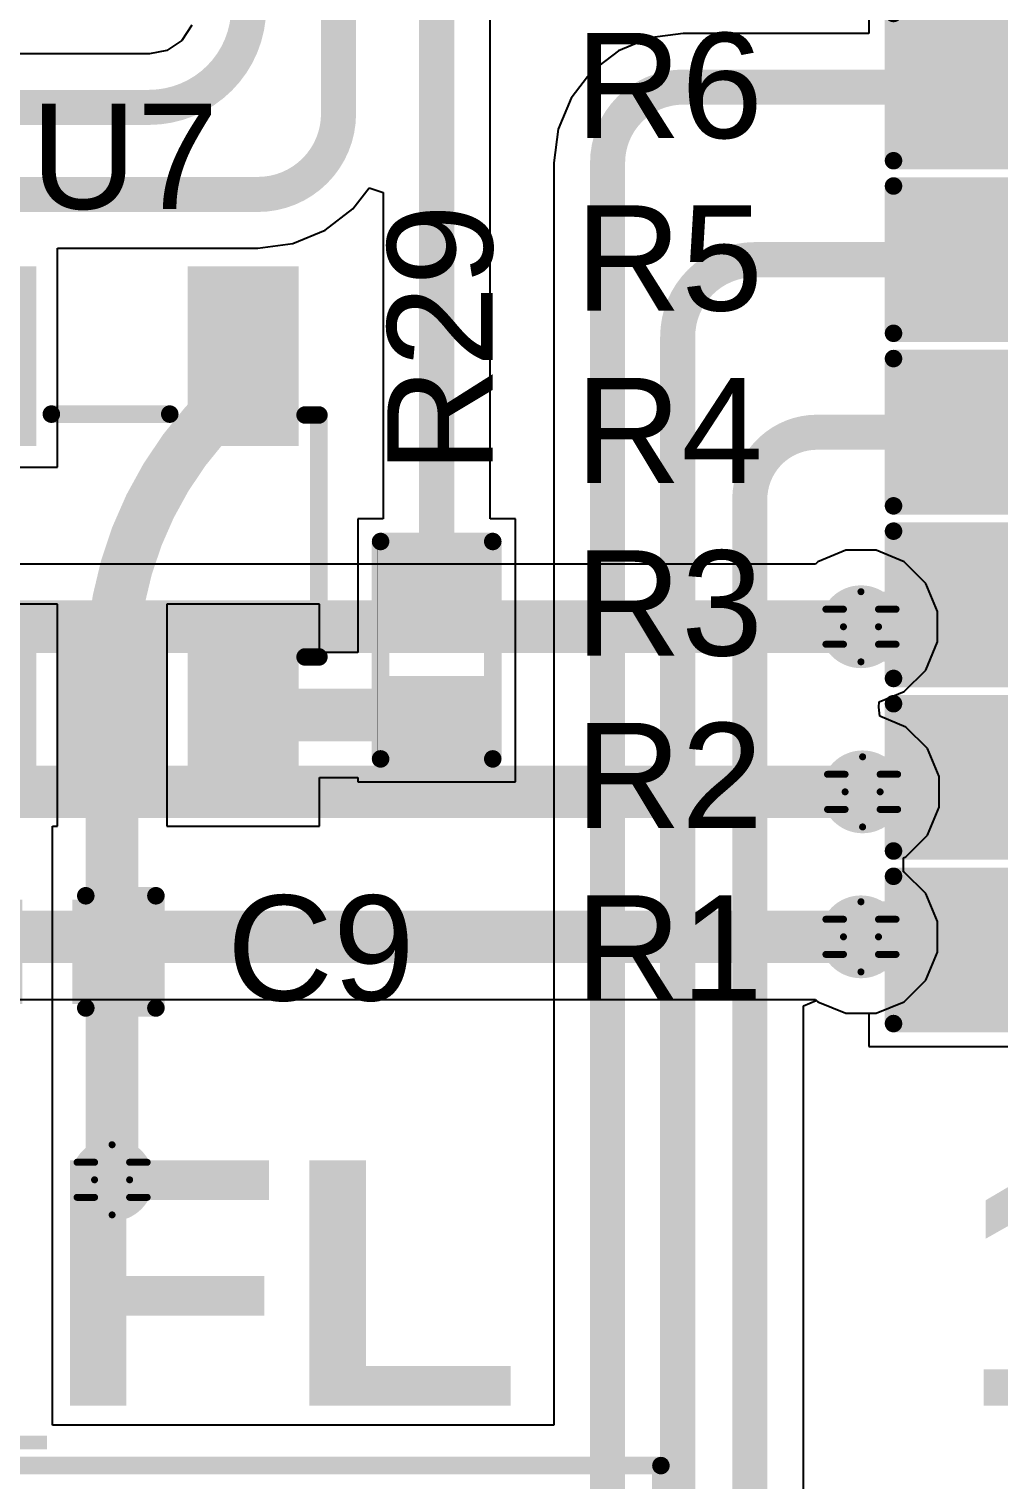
# Model space of a CAD drawing. Header units: inches. Extents: x -25 to 209, y 65 to 158.
# Drawn here: x 61.69 to 68.72, y 79.11 to 89.62 of the extents above; entities that cross this region are included whole.
import ezdxf

# ---------------------------------------------------------------- set-up
doc = ezdxf.new("R2010")
doc.units = ezdxf.units.IN
for name, color, linetype in [('Bottom Layer', 5, 'Continuous'), ('Drill Drawing', 1, 'Continuous'), ('Top Layer', 1, 'Continuous'), ('Top Overlay', 2, 'Continuous'), ('Top Paste', 8, 'Continuous'), ('Top Solder', 216, 'Continuous'), ('Via Holes', 16, 'Continuous')]:
    doc.layers.add(name, color=color, linetype=linetype)
doc.styles.add('Arial', font='', dxfattribs={"height": 0.2})
doc.styles.add('Arial Black_Bold', font='', dxfattribs={"height": 0.2})
doc.styles.get('Arial').set_extended_font_data('Arial')
doc.styles.get('Arial Black_Bold').set_extended_font_data('Arial Black', bold=True)

# ---------------------------------------------------------------- blocks, each defined once
blk = doc.blocks.new('TB008A_508_02BE_7')
at = {"layer": 'Top Overlay', "const_width": 0.127}
for points in [[(-5.08, 7.88999946), (-5.08, -6.000000699999999)], [(5.08, -6.000000699999999), (-5.08, -6.000000699999999)]]:
    blk.add_lwpolyline(points, dxfattribs=at)
at = {"layer": 'Top Overlay', "const_width": 0.0635}
blk.add_lwpolyline([(-5.11175, -6.000000699999999, 1), (-5.04825, -6.000000699999999, 1)], format="xyb", close=True, dxfattribs=at)
blk.add_lwpolyline([(-5.11175, -6.000000699999999, 1), (-5.04825, -6.000000699999999, 1)], format="xyb", close=True, dxfattribs=at)
blk = doc.blocks.new('SOT_23_5_12')
at = {"layer": 'Top Layer'}
for points in [[(-1.85000011, 1.25000004), (-0.74999977, 1.25000004), (-0.74999977, 0.65000124), (-1.85000011, 0.65000124)], [(0.74999977, 1.25000004), (1.85000011, 1.25000004), (1.85000011, 0.65000124), (0.74999977, 0.65000124)], [(-1.85000011, 0.2999994), (-0.74999977, 0.2999994), (-0.74999977, -0.2999994), (-1.85000011, -0.2999994)], [(-1.85000265, -0.65000124), (-0.75000231, -0.65000124), (-0.75000231, -1.25000004), (-1.85000265, -1.25000004)], [(0.74999977, -0.6499986999999999), (1.85000011, -0.6499986999999999), (1.85000011, -1.2499975), (0.74999977, -1.2499975)]]:
    blk.add_hatch(color=1, dxfattribs=at).paths.add_polyline_path(points)
at = {"layer": 'Top Paste'}
for points in [[(-1.85000011, 1.25000004), (-0.74999977, 1.25000004), (-0.74999977, 0.65000124), (-1.85000011, 0.65000124)], [(0.74999977, 1.25000004), (1.85000011, 1.25000004), (1.85000011, 0.65000124), (0.74999977, 0.65000124)], [(-1.85000011, 0.2999994), (-0.74999977, 0.2999994), (-0.74999977, -0.2999994), (-1.85000011, -0.2999994)], [(-1.85000265, -0.65000124), (-0.75000231, -0.65000124), (-0.75000231, -1.25000004), (-1.85000265, -1.25000004)], [(0.74999977, -0.6499986999999999), (1.85000011, -0.6499986999999999), (1.85000011, -1.2499975), (0.74999977, -1.2499975)]]:
    blk.add_hatch(color=8, dxfattribs=at).paths.add_polyline_path(points)
at = {"layer": 'Top Solder'}
for points in [[(-1.95160011, 1.35160004), (-0.6483997699999999, 1.35160004), (-0.6483997699999999, 0.54840124), (-1.95160011, 0.54840124)], [(0.6483997699999999, 1.35160004), (1.95160011, 1.35160004), (1.95160011, 0.54840124), (0.6483997699999999, 0.54840124)], [(-1.95160011, 0.4015993999999999), (-0.6483997699999999, 0.4015993999999999), (-0.6483997699999999, -0.4015993999999999), (-1.95160011, -0.4015993999999999)], [(-1.95160265, -0.54840124), (-0.6484023099999999, -0.54840124), (-0.6484023099999999, -1.35160004), (-1.95160265, -1.35160004)], [(0.6483997699999999, -0.5483986999999999), (1.95160011, -0.5483986999999999), (1.95160011, -1.3515975), (0.6483997699999999, -1.3515975)]]:
    blk.add_hatch(color=216, dxfattribs=at).paths.add_polyline_path(points)
at = {"layer": 'Top Overlay', "const_width": 0.127}
for points in [[(-0.87900256, 1.4986), (-0.87900256, 1.3986002)], [(-0.87900256, 1.4986), (0.8735949, 1.4986)], [(0.8735949, 1.4986), (0.8735949, 1.3986002)], [(-2.1336, 1.06680254), (-2.1336, 0.8128)], [(-2.1336, 1.06680254), (-2.0066, 0.9397999999999999)], [(-2.0066, 0.9397999999999999), (-2.1336, 0.8128)], [(0.8800033199999999, 0.43999912), (0.8800033199999999, -0.41800018)], [(-0.87900256, -1.39859766), (-0.87900256, -1.4986)], [(0.8735974400000001, -1.3986002), (0.8735949, -1.4986)], [(-0.87900256, -1.4986), (0.8735949, -1.4986)]]:
    blk.add_lwpolyline(points, dxfattribs=at)
at = {"layer": 'Top Overlay', "const_width": 0.0635}
for points in [[(-0.9107525599999998, 1.4986, 1), (-0.8472525599999999, 1.4986, 1)], [(-0.9107525599999998, 1.4986, 1), (-0.8472525599999999, 1.4986, 1)], [(0.8418448999999999, 1.4986, 1), (0.9053449, 1.4986, 1)], [(0.8418448999999999, 1.4986, 1), (0.9053449, 1.4986, 1)], [(-0.9107525599999998, 1.3986002, 1), (-0.8472525599999999, 1.3986002, 1)], [(0.8418448999999999, 1.3986002, 1), (0.9053449, 1.3986002, 1)], [(-2.16535, 1.06680254, 1), (-2.10185, 1.06680254, 1)], [(-2.16535, 1.06680254, 1), (-2.10185, 1.06680254, 1)], [(-2.03835, 0.9397999999999999, 1), (-1.97485, 0.9397999999999999, 1)], [(-2.03835, 0.9397999999999999, 1), (-1.97485, 0.9397999999999999, 1)], [(-2.16535, 0.8128, 1), (-2.10185, 0.8128, 1)], [(-2.16535, 0.8128, 1), (-2.10185, 0.8128, 1)], [(0.8482533200000001, 0.43999912, 1), (0.9117533199999999, 0.43999912, 1)], [(0.8482533200000001, -0.41800018, 1), (0.9117533199999999, -0.41800018, 1)], [(-0.9107525599999998, -1.39859766, 1), (-0.8472525599999999, -1.39859766, 1)], [(0.84184744, -1.3986002, 1), (0.9053474399999999, -1.3986002, 1)], [(-0.9107525599999998, -1.4986, 1), (-0.8472525599999999, -1.4986, 1)], [(-0.9107525599999998, -1.4986, 1), (-0.8472525599999999, -1.4986, 1)], [(0.8418448999999999, -1.4986, 1), (0.9053449, -1.4986, 1)], [(0.8418448999999999, -1.4986, 1), (0.9053449, -1.4986, 1)]]:
    blk.add_lwpolyline(points, format="xyb", close=True, dxfattribs=at)
blk = doc.blocks.new('R___0402_29')
at = {"layer": 'Top Layer'}
for points in [[(-0.6985025399999999, -0.3175), (-0.6985025399999999, 0.3174999999999999), (-0.2413025400000001, 0.3175), (-0.2413025399999999, -0.3174999999999999)], [(0.2413000000000001, -0.3175), (0.2412999999999999, 0.3174999999999999), (0.6985, 0.3175), (0.6985, -0.3174999999999999)]]:
    blk.add_hatch(color=1, dxfattribs=at).paths.add_polyline_path(points)
at = {"layer": 'Top Paste'}
for points in [[(-0.6985025399999999, -0.3175), (-0.6985025399999999, 0.3174999999999999), (-0.2413025400000001, 0.3175), (-0.2413025399999999, -0.3174999999999999)], [(0.2413000000000001, -0.3175), (0.2412999999999999, 0.3174999999999999), (0.6985, 0.3175), (0.6985, -0.3174999999999999)]]:
    blk.add_hatch(color=8, dxfattribs=at).paths.add_polyline_path(points)
at = {"layer": 'Top Solder'}
for points in [[(-0.7535037, -0.3725011600000001), (-0.7535037, 0.3725011599999999), (-0.1863013800000001, 0.3725011600000001), (-0.1863013799999999, -0.3725011599999999)], [(0.18629884, -0.3725011600000001), (0.1862988399999999, 0.3725011599999999), (0.75350116, 0.3725011600000001), (0.75350116, -0.3725011599999999)]]:
    blk.add_hatch(color=216, dxfattribs=at).paths.add_polyline_path(points)
at = {"layer": 'Top Overlay'}
for points, const_width in [([(-0.7874050799999999, -0.40640254), (-0.7874, 0.4064)], 0.127), ([(0.7874, 0.4064), (-0.7874, 0.4064)], 0.127), ([(0.7874, -0.4064), (0.7874, 0.4064)], 0.127), ([(-0.7874050799999999, -0.40640254), (0.7874, -0.4064)], 0.127), ([(0.8128, -0.4317974599999999), (-0.8127974599999999, -0.4317974599999999)], 0.0032258)]:
    blk.add_lwpolyline(points, dxfattribs=dict(at, const_width=const_width))
for points, const_width in [([(-0.8191499999999999, 0.4064, 1), (-0.7556499999999999, 0.4064, 1)], 0.0635), ([(-0.8191499999999999, 0.4064, 1), (-0.7556499999999999, 0.4064, 1)], 0.0635), ([(0.7556499999999999, 0.4064, 1), (0.8191499999999999, 0.4064, 1)], 0.0635), ([(0.7556499999999999, 0.4064, 1), (0.8191499999999999, 0.4064, 1)], 0.0635), ([(-0.8191550799999999, -0.40640254, 1), (-0.75565508, -0.40640254, 1)], 0.0635), ([(-0.8191550799999999, -0.40640254, 1), (-0.75565508, -0.40640254, 1)], 0.0635), ([(0.7556499999999999, -0.4064, 1), (0.8191499999999999, -0.4064, 1)], 0.0635), ([(0.7556499999999999, -0.4064, 1), (0.8191499999999999, -0.4064, 1)], 0.0635), ([(-0.8136026399999999, -0.4317974599999999, 1), (-0.81199228, -0.4317974599999999, 1)], 0.0016129), ([(0.8119948199999999, -0.4317974599999999, 1), (0.81360518, -0.4317974599999999, 1)], 0.0016129)]:
    blk.add_lwpolyline(points, format="xyb", close=True, dxfattribs=dict(at, const_width=const_width))
blk = doc.blocks.new('R___0603_52')
at = {"layer": 'Top Layer'}
for points in [[(-0.3809999999999999, 0.4445), (-0.3810000000000001, -0.4445), (-1.143, -0.4445), (-1.143, 0.4445)], [(1.143, 0.4445), (1.143, -0.4445), (0.3809999999999999, -0.4445), (0.3810000000000001, 0.4445)]]:
    blk.add_hatch(color=1, dxfattribs=at).paths.add_polyline_path(points)
at = {"layer": 'Top Paste'}
for points in [[(-0.3809999999999999, 0.4445), (-0.3810000000000001, -0.4445), (-1.143, -0.4445), (-1.143, 0.4445)], [(1.143, 0.4445), (1.143, -0.4445), (0.3809999999999999, -0.4445), (0.3810000000000001, 0.4445)]]:
    blk.add_hatch(color=8, dxfattribs=at).paths.add_polyline_path(points)
at = {"layer": 'Top Solder'}
for points in [[(-0.2793999999999999, 0.5460999999999999), (-0.2794, -0.5461), (-1.2446, -0.5460999999999999), (-1.2446, 0.5461)], [(1.2446, 0.5460999999999999), (1.2446, -0.5461), (0.2793999999999999, -0.5460999999999999), (0.2794, 0.5461)]]:
    blk.add_hatch(color=216, dxfattribs=at).paths.add_polyline_path(points)
at = {"layer": 'Top Overlay', "const_width": 0.127}
for points in [[(-1.2192, 0.5334), (1.2192, 0.5334)], [(-1.2192, -0.5334), (-1.2192, 0.5334)], [(1.2192, -0.5334), (1.2192, 0.5334)], [(-1.2192, -0.5334), (1.2192, -0.5334)]]:
    blk.add_lwpolyline(points, dxfattribs=at)
at = {"layer": 'Top Overlay', "const_width": 0.0635}
for points in [[(-1.25095, 0.5334, 1), (-1.18745, 0.5334, 1)], [(-1.25095, 0.5334, 1), (-1.18745, 0.5334, 1)], [(1.18745, 0.5334, 1), (1.25095, 0.5334, 1)], [(1.18745, 0.5334, 1), (1.25095, 0.5334, 1)], [(-1.25095, -0.5334, 1), (-1.18745, -0.5334, 1)], [(-1.25095, -0.5334, 1), (-1.18745, -0.5334, 1)], [(1.18745, -0.5334, 1), (1.25095, -0.5334, 1)], [(1.18745, -0.5334, 1), (1.25095, -0.5334, 1)]]:
    blk.add_lwpolyline(points, format="xyb", close=True, dxfattribs=at)
blk = doc.blocks.new('R___0603_53')
at = {"layer": 'Top Layer'}
for points in [[(-0.3809999999999999, 0.4445), (-0.3810000000000001, -0.4445), (-1.143, -0.4445), (-1.143, 0.4445)], [(1.143, 0.4445), (1.143, -0.4445), (0.3809999999999999, -0.4445), (0.3810000000000001, 0.4445)]]:
    blk.add_hatch(color=1, dxfattribs=at).paths.add_polyline_path(points)
at = {"layer": 'Top Paste'}
for points in [[(-0.3809999999999999, 0.4445), (-0.3810000000000001, -0.4445), (-1.143, -0.4445), (-1.143, 0.4445)], [(1.143, 0.4445), (1.143, -0.4445), (0.3809999999999999, -0.4445), (0.3810000000000001, 0.4445)]]:
    blk.add_hatch(color=8, dxfattribs=at).paths.add_polyline_path(points)
at = {"layer": 'Top Solder'}
for points in [[(-0.2793999999999999, 0.5460999999999999), (-0.2794, -0.5461), (-1.2446, -0.5460999999999999), (-1.2446, 0.5461)], [(1.2446, 0.5460999999999999), (1.2446, -0.5461), (0.2793999999999999, -0.5460999999999999), (0.2794, 0.5461)]]:
    blk.add_hatch(color=216, dxfattribs=at).paths.add_polyline_path(points)
at = {"layer": 'Top Overlay', "const_width": 0.127}
for points in [[(-1.2192, 0.5334), (1.2192, 0.5334)], [(-1.2192, -0.5334), (-1.2192, 0.5334)], [(1.2192, -0.5334), (1.2192, 0.5334)], [(-1.2192, -0.5334), (1.2192, -0.5334)]]:
    blk.add_lwpolyline(points, dxfattribs=at)
at = {"layer": 'Top Overlay', "const_width": 0.0635}
for points in [[(-1.25095, 0.5334, 1), (-1.18745, 0.5334, 1)], [(-1.25095, 0.5334, 1), (-1.18745, 0.5334, 1)], [(1.18745, 0.5334, 1), (1.25095, 0.5334, 1)], [(1.18745, 0.5334, 1), (1.25095, 0.5334, 1)], [(-1.25095, -0.5334, 1), (-1.18745, -0.5334, 1)], [(-1.25095, -0.5334, 1), (-1.18745, -0.5334, 1)], [(1.18745, -0.5334, 1), (1.25095, -0.5334, 1)], [(1.18745, -0.5334, 1), (1.25095, -0.5334, 1)]]:
    blk.add_lwpolyline(points, format="xyb", close=True, dxfattribs=at)
blk = doc.blocks.new('R___0603_54')
at = {"layer": 'Top Layer'}
for points in [[(-0.3809999999999999, 0.4445), (-0.3810000000000001, -0.4445), (-1.143, -0.4445), (-1.143, 0.4445)], [(1.143, 0.4445), (1.143, -0.4445), (0.3809999999999999, -0.4445), (0.3810000000000001, 0.4445)]]:
    blk.add_hatch(color=1, dxfattribs=at).paths.add_polyline_path(points)
at = {"layer": 'Top Paste'}
for points in [[(-0.3809999999999999, 0.4445), (-0.3810000000000001, -0.4445), (-1.143, -0.4445), (-1.143, 0.4445)], [(1.143, 0.4445), (1.143, -0.4445), (0.3809999999999999, -0.4445), (0.3810000000000001, 0.4445)]]:
    blk.add_hatch(color=8, dxfattribs=at).paths.add_polyline_path(points)
at = {"layer": 'Top Solder'}
for points in [[(-0.2793999999999999, 0.5460999999999999), (-0.2794, -0.5461), (-1.2446, -0.5460999999999999), (-1.2446, 0.5461)], [(1.2446, 0.5460999999999999), (1.2446, -0.5461), (0.2793999999999999, -0.5460999999999999), (0.2794, 0.5461)]]:
    blk.add_hatch(color=216, dxfattribs=at).paths.add_polyline_path(points)
at = {"layer": 'Top Overlay', "const_width": 0.127}
for points in [[(-1.2192, 0.5334), (1.2192, 0.5334)], [(-1.2192, -0.5334), (-1.2192, 0.5334)], [(1.2192, -0.5334), (1.2192, 0.5334)], [(-1.2192, -0.5334), (1.2192, -0.5334)]]:
    blk.add_lwpolyline(points, dxfattribs=at)
at = {"layer": 'Top Overlay', "const_width": 0.0635}
for points in [[(-1.25095, 0.5334, 1), (-1.18745, 0.5334, 1)], [(-1.25095, 0.5334, 1), (-1.18745, 0.5334, 1)], [(1.18745, 0.5334, 1), (1.25095, 0.5334, 1)], [(1.18745, 0.5334, 1), (1.25095, 0.5334, 1)], [(-1.25095, -0.5334, 1), (-1.18745, -0.5334, 1)], [(-1.25095, -0.5334, 1), (-1.18745, -0.5334, 1)], [(1.18745, -0.5334, 1), (1.25095, -0.5334, 1)], [(1.18745, -0.5334, 1), (1.25095, -0.5334, 1)]]:
    blk.add_lwpolyline(points, format="xyb", close=True, dxfattribs=at)
blk = doc.blocks.new('R___0603_55')
at = {"layer": 'Top Layer'}
for points in [[(-0.3809999999999999, 0.4445), (-0.3810000000000001, -0.4445), (-1.143, -0.4445), (-1.143, 0.4445)], [(1.143, 0.4445), (1.143, -0.4445), (0.3809999999999999, -0.4445), (0.3810000000000001, 0.4445)]]:
    blk.add_hatch(color=1, dxfattribs=at).paths.add_polyline_path(points)
at = {"layer": 'Top Paste'}
for points in [[(-0.3809999999999999, 0.4445), (-0.3810000000000001, -0.4445), (-1.143, -0.4445), (-1.143, 0.4445)], [(1.143, 0.4445), (1.143, -0.4445), (0.3809999999999999, -0.4445), (0.3810000000000001, 0.4445)]]:
    blk.add_hatch(color=8, dxfattribs=at).paths.add_polyline_path(points)
at = {"layer": 'Top Solder'}
for points in [[(-0.2793999999999999, 0.5460999999999999), (-0.2794, -0.5461), (-1.2446, -0.5460999999999999), (-1.2446, 0.5461)], [(1.2446, 0.5460999999999999), (1.2446, -0.5461), (0.2793999999999999, -0.5460999999999999), (0.2794, 0.5461)]]:
    blk.add_hatch(color=216, dxfattribs=at).paths.add_polyline_path(points)
at = {"layer": 'Top Overlay', "const_width": 0.127}
for points in [[(-1.2192, 0.5334), (1.2192, 0.5334)], [(-1.2192, -0.5334), (-1.2192, 0.5334)], [(1.2192, -0.5334), (1.2192, 0.5334)], [(-1.2192, -0.5334), (1.2192, -0.5334)]]:
    blk.add_lwpolyline(points, dxfattribs=at)
at = {"layer": 'Top Overlay', "const_width": 0.0635}
for points in [[(-1.25095, 0.5334, 1), (-1.18745, 0.5334, 1)], [(-1.25095, 0.5334, 1), (-1.18745, 0.5334, 1)], [(1.18745, 0.5334, 1), (1.25095, 0.5334, 1)], [(1.18745, 0.5334, 1), (1.25095, 0.5334, 1)], [(-1.25095, -0.5334, 1), (-1.18745, -0.5334, 1)], [(-1.25095, -0.5334, 1), (-1.18745, -0.5334, 1)], [(1.18745, -0.5334, 1), (1.25095, -0.5334, 1)], [(1.18745, -0.5334, 1), (1.25095, -0.5334, 1)]]:
    blk.add_lwpolyline(points, format="xyb", close=True, dxfattribs=at)
blk = doc.blocks.new('R___0603_56')
at = {"layer": 'Top Layer'}
for points in [[(-0.3809999999999999, 0.4445), (-0.3810000000000001, -0.4445), (-1.143, -0.4445), (-1.143, 0.4445)], [(1.143, 0.4445), (1.143, -0.4445), (0.3809999999999999, -0.4445), (0.3810000000000001, 0.4445)]]:
    blk.add_hatch(color=1, dxfattribs=at).paths.add_polyline_path(points)
at = {"layer": 'Top Paste'}
for points in [[(-0.3809999999999999, 0.4445), (-0.3810000000000001, -0.4445), (-1.143, -0.4445), (-1.143, 0.4445)], [(1.143, 0.4445), (1.143, -0.4445), (0.3809999999999999, -0.4445), (0.3810000000000001, 0.4445)]]:
    blk.add_hatch(color=8, dxfattribs=at).paths.add_polyline_path(points)
at = {"layer": 'Top Solder'}
for points in [[(-0.2793999999999999, 0.5460999999999999), (-0.2794, -0.5461), (-1.2446, -0.5460999999999999), (-1.2446, 0.5461)], [(1.2446, 0.5460999999999999), (1.2446, -0.5461), (0.2793999999999999, -0.5460999999999999), (0.2794, 0.5461)]]:
    blk.add_hatch(color=216, dxfattribs=at).paths.add_polyline_path(points)
at = {"layer": 'Top Overlay', "const_width": 0.127}
for points in [[(-1.2192, 0.5334), (1.2192, 0.5334)], [(-1.2192, -0.5334), (-1.2192, 0.5334)], [(1.2192, -0.5334), (1.2192, 0.5334)], [(-1.2192, -0.5334), (1.2192, -0.5334)]]:
    blk.add_lwpolyline(points, dxfattribs=at)
at = {"layer": 'Top Overlay', "const_width": 0.0635}
for points in [[(-1.25095, 0.5334, 1), (-1.18745, 0.5334, 1)], [(-1.25095, 0.5334, 1), (-1.18745, 0.5334, 1)], [(1.18745, 0.5334, 1), (1.25095, 0.5334, 1)], [(1.18745, 0.5334, 1), (1.25095, 0.5334, 1)], [(-1.25095, -0.5334, 1), (-1.18745, -0.5334, 1)], [(-1.25095, -0.5334, 1), (-1.18745, -0.5334, 1)], [(1.18745, -0.5334, 1), (1.25095, -0.5334, 1)], [(1.18745, -0.5334, 1), (1.25095, -0.5334, 1)]]:
    blk.add_lwpolyline(points, format="xyb", close=True, dxfattribs=at)
blk = doc.blocks.new('R___0603_57')
at = {"layer": 'Top Layer'}
for points in [[(-0.3809999999999999, 0.4445), (-0.3810000000000001, -0.4445), (-1.143, -0.4445), (-1.143, 0.4445)], [(1.143, 0.4445), (1.143, -0.4445), (0.3809999999999999, -0.4445), (0.3810000000000001, 0.4445)]]:
    blk.add_hatch(color=1, dxfattribs=at).paths.add_polyline_path(points)
at = {"layer": 'Top Paste'}
for points in [[(-0.3809999999999999, 0.4445), (-0.3810000000000001, -0.4445), (-1.143, -0.4445), (-1.143, 0.4445)], [(1.143, 0.4445), (1.143, -0.4445), (0.3809999999999999, -0.4445), (0.3810000000000001, 0.4445)]]:
    blk.add_hatch(color=8, dxfattribs=at).paths.add_polyline_path(points)
at = {"layer": 'Top Solder'}
for points in [[(-0.2793999999999999, 0.5460999999999999), (-0.2794, -0.5461), (-1.2446, -0.5460999999999999), (-1.2446, 0.5461)], [(1.2446, 0.5460999999999999), (1.2446, -0.5461), (0.2793999999999999, -0.5460999999999999), (0.2794, 0.5461)]]:
    blk.add_hatch(color=216, dxfattribs=at).paths.add_polyline_path(points)
at = {"layer": 'Top Overlay', "const_width": 0.127}
for points in [[(-1.2192, 0.5334), (1.2192, 0.5334)], [(-1.2192, -0.5334), (-1.2192, 0.5334)], [(1.2192, -0.5334), (1.2192, 0.5334)], [(-1.2192, -0.5334), (1.2192, -0.5334)]]:
    blk.add_lwpolyline(points, dxfattribs=at)
at = {"layer": 'Top Overlay', "const_width": 0.0635}
for points in [[(-1.25095, 0.5334, 1), (-1.18745, 0.5334, 1)], [(-1.25095, 0.5334, 1), (-1.18745, 0.5334, 1)], [(1.18745, 0.5334, 1), (1.25095, 0.5334, 1)], [(1.18745, 0.5334, 1), (1.25095, 0.5334, 1)], [(-1.25095, -0.5334, 1), (-1.18745, -0.5334, 1)], [(-1.25095, -0.5334, 1), (-1.18745, -0.5334, 1)], [(1.18745, -0.5334, 1), (1.25095, -0.5334, 1)], [(1.18745, -0.5334, 1), (1.25095, -0.5334, 1)]]:
    blk.add_lwpolyline(points, format="xyb", close=True, dxfattribs=at)
blk = doc.blocks.new('C___0402_70')
at = {"layer": 'Top Layer'}
for points in [[(-0.6985025399999999, -0.3175), (-0.6985025399999999, 0.3175), (-0.24130254, 0.3175), (-0.24130254, -0.3175)], [(0.2412999999999999, -0.3175), (0.2413, 0.3175), (0.6985, 0.3175), (0.6985, -0.3175)]]:
    blk.add_hatch(color=1, dxfattribs=at).paths.add_polyline_path(points)
at = {"layer": 'Top Paste'}
for points in [[(-0.6985025399999999, -0.3175), (-0.6985025399999999, 0.3175), (-0.24130254, 0.3175), (-0.24130254, -0.3175)], [(0.2412999999999999, -0.3175), (0.2413, 0.3175), (0.6985, 0.3175), (0.6985, -0.3175)]]:
    blk.add_hatch(color=8, dxfattribs=at).paths.add_polyline_path(points)
at = {"layer": 'Top Solder'}
for points in [[(-0.75850242, -0.37749988), (-0.75850242, 0.37749988), (-0.1813026599999999, 0.37749988), (-0.18130266, -0.37749988)], [(0.18130012, -0.37749988), (0.18130012, 0.37749988), (0.7584998799999999, 0.37749988), (0.7584998799999999, -0.37749988)]]:
    blk.add_hatch(color=216, dxfattribs=at).paths.add_polyline_path(points)
at = {"layer": 'Top Overlay', "const_width": 0.127}
for points in [[(-0.27940254, 0.40640254), (-0.7874, 0.4064)], [(-0.78739746, -0.40639746), (-0.7874, 0.4064)], [(0.7874, 0.4064), (0.2794, 0.4064)], [(0.7874, 0.4064), (0.7874, -0.40639746)], [(-0.27940254, -0.40640254), (-0.78739746, -0.40639746)], [(0.7874, -0.40639746), (0.2794, -0.40640254)]]:
    blk.add_lwpolyline(points, dxfattribs=at)
at = {"layer": 'Top Overlay', "const_width": 0.0635}
for points in [[(-0.8191499999999999, 0.4064, 1), (-0.7556499999999999, 0.4064, 1)], [(-0.8191499999999999, 0.4064, 1), (-0.7556499999999999, 0.4064, 1)], [(-0.31115254, 0.40640254, 1), (-0.24765254, 0.40640254, 1)], [(0.24765, 0.4064, 1), (0.31115, 0.4064, 1)], [(0.7556499999999999, 0.4064, 1), (0.8191499999999999, 0.4064, 1)], [(0.7556499999999999, 0.4064, 1), (0.8191499999999999, 0.4064, 1)], [(-0.8191474599999999, -0.40639746, 1), (-0.7556474599999999, -0.40639746, 1)], [(-0.8191474599999999, -0.40639746, 1), (-0.7556474599999999, -0.40639746, 1)], [(-0.31115254, -0.40640254, 1), (-0.24765254, -0.40640254, 1)], [(0.24765, -0.40640254, 1), (0.31115, -0.40640254, 1)], [(0.7556499999999999, -0.40639746, 1), (0.8191499999999999, -0.40639746, 1)], [(0.7556499999999999, -0.40639746, 1), (0.8191499999999999, -0.40639746, 1)]]:
    blk.add_lwpolyline(points, format="xyb", close=True, dxfattribs=at)

msp = doc.modelspace()

# ---------------------------------------------------------------- hatches: boundary and pattern name
at = {"layer": 'Bottom Layer'}
h = msp.add_hatch(color=5, dxfattribs=at)
edge = h.paths.add_edge_path()
edge.add_arc((67.71747188, 85.28591019999999), 0.2999994, 0, 360)
h = msp.add_hatch(color=5, dxfattribs=at)
edge = h.paths.add_edge_path()
edge.add_arc((67.72930065999999, 84.09008073999999), 0.2999994, 0, 360)
h = msp.add_hatch(color=5, dxfattribs=at)
edge = h.paths.add_edge_path()
edge.add_arc((67.71747188, 83.0399152), 0.2999994, 0, 360)
h = msp.add_hatch(color=5, dxfattribs=at)
edge = h.paths.add_edge_path()
edge.add_arc((62.29104889999999, 81.28), 0.2999994, 0, 360)
at = {"layer": 'Top Layer'}
h = msp.add_hatch(color=1, dxfattribs=at)
edge = h.paths.add_edge_path()
edge.add_arc((67.71747188, 85.28591019999999), 0.2999994, 0, 360)
h = msp.add_hatch(color=1, dxfattribs=at)
edge = h.paths.add_edge_path()
edge.add_arc((67.72930065999999, 84.09008073999999), 0.2999994, 0, 360)
h = msp.add_hatch(color=1, dxfattribs=at)
edge = h.paths.add_edge_path()
edge.add_arc((67.71747188, 83.0399152), 0.2999994, 0, 360)
h = msp.add_hatch(color=1, dxfattribs=at)
edge = h.paths.add_edge_path()
edge.add_arc((62.29104889999999, 81.28), 0.2999994, 0, 360)
at = {"layer": 'Via Holes'}
h = msp.add_hatch(color=7, dxfattribs=at)
edge = h.paths.add_edge_path()
edge.add_arc((67.71747188, 85.28591019999999), 0.1499997, 0, 360)
h = msp.add_hatch(color=7, dxfattribs=at)
edge = h.paths.add_edge_path()
edge.add_arc((67.72930065999999, 84.09008073999999), 0.1499997, 0, 360)
h = msp.add_hatch(color=7, dxfattribs=at)
edge = h.paths.add_edge_path()
edge.add_arc((67.71747188, 83.0399152), 0.1499997, 0, 360)
h = msp.add_hatch(color=7, dxfattribs=at)
edge = h.paths.add_edge_path()
edge.add_arc((62.29104889999999, 81.28), 0.1499997, 0, 360)

# ---------------------------------------------------------------- linework, layer by layer
at = {"layer": 'Bottom Layer'}
for p, q in [((67.60727397999999, 85.8399096), (67.40365742, 85.75556889999999)), ((67.82766978, 85.8399096), (67.60727397999999, 85.8399096)), ((68.03128634000001, 85.75556889999999), (67.82766978, 85.8399096)), ((67.3872033, 85.73911478), (14.66467984, 85.73911478)), ((67.40365742, 85.75556889999999), (67.3872033, 85.73911478)), ((68.18713058, 85.59972465999999), (68.03128634000001, 85.75556889999999)), ((68.27147128, 85.3961081), (68.18713058, 85.59972465999999)), ((68.27147128, 85.1757123), (68.27147128, 85.3961081)), ((68.18713058, 84.97209573999999), (68.27147128, 85.1757123)), ((68.03128634000001, 84.81625149999999), (68.18713058, 84.97209573999999)), ((67.8502072, 84.7412453), (68.03128634000001, 84.81625149999999)), ((67.84617876, 84.70469469999999), (67.8502072, 84.7412453)), ((67.85407054, 84.63804509999999), (67.84617876, 84.70469469999999)), ((68.04311512, 84.55973944), (67.85407054, 84.63804509999999)), ((68.19895936, 84.4038952), (68.04311512, 84.55973944)), ((68.28330006, 84.20027864), (68.19895936, 84.4038952)), ((68.28330006, 83.97988284), (68.28330006, 84.20027864)), ((68.19895936, 83.77626627999999), (68.28330006, 83.97988284)), ((68.04311512, 83.62042204), (68.19895936, 83.77626627999999)), ((68.0260387, 83.61334814), (68.04311512, 83.62042204)), ((68.0260387, 83.51174814), (68.0260387, 83.61334814)), ((68.03128634000001, 83.50957389999999), (68.0260387, 83.51174814)), ((68.18713058, 83.35372966), (68.03128634000001, 83.50957389999999)), ((68.27147128, 83.1501131), (68.18713058, 83.35372966)), ((68.27147128, 82.9297173), (68.27147128, 83.1501131)), ((68.18713058, 82.72610073999999), (68.27147128, 82.9297173)), ((68.03128634000001, 82.5702565), (68.18713058, 82.72610073999999)), ((27.0612362, 82.58670554), (67.38720837999999, 82.58670554)), ((67.38720837999999, 82.58670554), (67.40365742, 82.5702565)), ((67.40365742, 82.5702565), (67.60727397999999, 82.4859158)), ((67.82766978, 82.4859158), (68.03128634000001, 82.5702565)), ((67.60727397999999, 82.4859158), (67.82766978, 82.4859158))]:
    msp.add_line(p, q, dxfattribs=at)
at = {"layer": 'Bottom Layer', "const_width": 0.3809999999999999}
for points in [[(14.66467984, 85.28590765999999), (67.7174668, 85.28590765999999)], [(67.7174668, 85.28590765999999), (67.71746934, 85.28591019999999)], [(26.6678918, 84.09008073999999), (67.72930065999999, 84.09008073999999)], [(27.0612362, 83.03991266), (67.71747188, 83.03991266)]]:
    msp.add_lwpolyline(points, dxfattribs=at)
at = {"layer": 'Bottom Layer', "const_width": 0.1905}
for points in [[(67.62221679999999, 85.28590765999999, 1), (67.8127168, 85.28590765999999, 1)], [(67.62221679999999, 85.28590765999999, 1), (67.8127168, 85.28590765999999, 1)], [(67.62221934, 85.28591019999999, 1), (67.81271934, 85.28591019999999, 1)], [(67.63405066, 84.09008073999999, 1), (67.82455066, 84.09008073999999, 1)], [(67.62222188, 83.03991266, 1), (67.81272188, 83.03991266, 1)]]:
    msp.add_lwpolyline(points, format="xyb", close=True, dxfattribs=at)
at = {"layer": 'Drill Drawing', "const_width": 0.0508}
for points in [[(67.59047188, 85.41291019999998), (67.71747188, 85.5399102)], [(67.71747188, 85.5399102), (67.84447188, 85.41291019999998)], [(67.46347188, 85.41291019999998), (67.59047188, 85.28591019999999)], [(67.46347188, 85.41291019999998), (67.59047188, 85.41291019999998)], [(67.84447188, 85.41291019999998), (67.97147188, 85.41291019999998)], [(67.84447188, 85.28591019999999), (67.97147188, 85.41291019999998)], [(67.46347188, 85.1589102), (67.59047188, 85.28591019999999)], [(67.84447188, 85.28591019999999), (67.97147188, 85.1589102)], [(67.46347188, 85.1589102), (67.59047188, 85.1589102)], [(67.59047188, 85.1589102), (67.71747188, 85.0319102)], [(67.71747188, 85.0319102), (67.84447188, 85.1589102)], [(67.84447188, 85.1589102), (67.97147188, 85.1589102)], [(67.60230066, 84.21708073999999), (67.72930065999999, 84.34408074)], [(67.72930065999999, 84.34408074), (67.85630065999999, 84.21708073999999)], [(67.47530065999999, 84.21708073999999), (67.60230066, 84.09008073999999)], [(67.47530065999999, 84.21708073999999), (67.60230066, 84.21708073999999)], [(67.85630065999999, 84.21708073999999), (67.98330066, 84.21708073999999)], [(67.85630065999999, 84.09008073999999), (67.98330066, 84.21708073999999)], [(67.47530065999999, 83.96308074), (67.60230066, 84.09008073999999)], [(67.85630065999999, 84.09008073999999), (67.98330066, 83.96308074)], [(67.47530065999999, 83.96308074), (67.60230066, 83.96308074)], [(67.60230066, 83.96308074), (67.72930065999999, 83.83608074)], [(67.72930065999999, 83.83608074), (67.85630065999999, 83.96308074)], [(67.85630065999999, 83.96308074), (67.98330066, 83.96308074)], [(67.59047188, 83.16691519999999), (67.71747188, 83.2939152)], [(67.71747188, 83.2939152), (67.84447188, 83.16691519999999)], [(67.46347188, 83.16691519999999), (67.59047188, 83.0399152)], [(67.46347188, 83.16691519999999), (67.59047188, 83.16691519999999)], [(67.84447188, 83.16691519999999), (67.97147188, 83.16691519999999)], [(67.84447188, 83.0399152), (67.97147188, 83.16691519999999)], [(67.46347188, 82.9129152), (67.59047188, 83.0399152)], [(67.84447188, 83.0399152), (67.97147188, 82.9129152)], [(67.46347188, 82.9129152), (67.59047188, 82.9129152)], [(67.59047188, 82.9129152), (67.71747188, 82.7859152)], [(67.71747188, 82.7859152), (67.84447188, 82.9129152)], [(67.84447188, 82.9129152), (67.97147188, 82.9129152)], [(62.1640489, 81.407), (62.29104889999999, 81.53399999999999)], [(62.29104889999999, 81.53399999999999), (62.4180489, 81.407)], [(62.0370489, 81.407), (62.1640489, 81.28)], [(62.0370489, 81.407), (62.1640489, 81.407)], [(62.4180489, 81.407), (62.5450489, 81.407)], [(62.4180489, 81.28), (62.5450489, 81.407)], [(62.0370489, 81.15299999999999), (62.1640489, 81.28)], [(62.4180489, 81.28), (62.5450489, 81.15299999999999)], [(62.0370489, 81.15299999999999), (62.1640489, 81.15299999999999)], [(62.1640489, 81.15299999999999), (62.29104889999999, 81.026)], [(62.29104889999999, 81.026), (62.4180489, 81.15299999999999)], [(62.4180489, 81.15299999999999), (62.5450489, 81.15299999999999)]]:
    msp.add_lwpolyline(points, dxfattribs=at)
at = {"layer": 'Drill Drawing', "const_width": 0.0254}
for points in [[(67.70477188, 85.5399102, 1), (67.73017187999999, 85.5399102, 1)], [(67.70477188, 85.5399102, 1), (67.73017187999999, 85.5399102, 1)], [(67.45077188, 85.41291019999998, 1), (67.47617188, 85.41291019999998, 1)], [(67.45077188, 85.41291019999998, 1), (67.47617188, 85.41291019999998, 1)], [(67.57777188, 85.41291019999998, 1), (67.60317187999999, 85.41291019999998, 1)], [(67.57777188, 85.41291019999998, 1), (67.60317187999999, 85.41291019999998, 1)], [(67.83177187999999, 85.41291019999998, 1), (67.85717188, 85.41291019999998, 1)], [(67.83177187999999, 85.41291019999998, 1), (67.85717188, 85.41291019999998, 1)], [(67.95877188, 85.41291019999998, 1), (67.98417188, 85.41291019999998, 1)], [(67.95877188, 85.41291019999998, 1), (67.98417188, 85.41291019999998, 1)], [(67.57777188, 85.28591019999999, 1), (67.60317187999999, 85.28591019999999, 1)], [(67.57777188, 85.28591019999999, 1), (67.60317187999999, 85.28591019999999, 1)], [(67.83177187999999, 85.28591019999999, 1), (67.85717188, 85.28591019999999, 1)], [(67.83177187999999, 85.28591019999999, 1), (67.85717188, 85.28591019999999, 1)], [(67.45077188, 85.1589102, 1), (67.47617188, 85.1589102, 1)], [(67.45077188, 85.1589102, 1), (67.47617188, 85.1589102, 1)], [(67.57777188, 85.1589102, 1), (67.60317187999999, 85.1589102, 1)], [(67.57777188, 85.1589102, 1), (67.60317187999999, 85.1589102, 1)], [(67.83177187999999, 85.1589102, 1), (67.85717188, 85.1589102, 1)], [(67.83177187999999, 85.1589102, 1), (67.85717188, 85.1589102, 1)], [(67.95877188, 85.1589102, 1), (67.98417188, 85.1589102, 1)], [(67.95877188, 85.1589102, 1), (67.98417188, 85.1589102, 1)], [(67.70477188, 85.0319102, 1), (67.73017187999999, 85.0319102, 1)], [(67.70477188, 85.0319102, 1), (67.73017187999999, 85.0319102, 1)], [(67.71660066, 84.34408074, 1), (67.74200066, 84.34408074, 1)], [(67.71660066, 84.34408074, 1), (67.74200066, 84.34408074, 1)], [(67.46260065999999, 84.21708073999999, 1), (67.48800066, 84.21708073999999, 1)], [(67.46260065999999, 84.21708073999999, 1), (67.48800066, 84.21708073999999, 1)], [(67.58960066, 84.21708073999999, 1), (67.61500065999999, 84.21708073999999, 1)], [(67.58960066, 84.21708073999999, 1), (67.61500065999999, 84.21708073999999, 1)], [(67.84360066, 84.21708073999999, 1), (67.86900066, 84.21708073999999, 1)], [(67.84360066, 84.21708073999999, 1), (67.86900066, 84.21708073999999, 1)], [(67.97060066, 84.21708073999999, 1), (67.99600065999999, 84.21708073999999, 1)], [(67.97060066, 84.21708073999999, 1), (67.99600065999999, 84.21708073999999, 1)], [(67.58960066, 84.09008073999999, 1), (67.61500065999999, 84.09008073999999, 1)], [(67.58960066, 84.09008073999999, 1), (67.61500065999999, 84.09008073999999, 1)], [(67.84360066, 84.09008073999999, 1), (67.86900066, 84.09008073999999, 1)], [(67.84360066, 84.09008073999999, 1), (67.86900066, 84.09008073999999, 1)], [(67.46260065999999, 83.96308074, 1), (67.48800066, 83.96308074, 1)], [(67.46260065999999, 83.96308074, 1), (67.48800066, 83.96308074, 1)], [(67.58960066, 83.96308074, 1), (67.61500065999999, 83.96308074, 1)], [(67.58960066, 83.96308074, 1), (67.61500065999999, 83.96308074, 1)], [(67.84360066, 83.96308074, 1), (67.86900066, 83.96308074, 1)], [(67.84360066, 83.96308074, 1), (67.86900066, 83.96308074, 1)], [(67.97060066, 83.96308074, 1), (67.99600065999999, 83.96308074, 1)], [(67.97060066, 83.96308074, 1), (67.99600065999999, 83.96308074, 1)], [(67.71660066, 83.83608074, 1), (67.74200066, 83.83608074, 1)], [(67.71660066, 83.83608074, 1), (67.74200066, 83.83608074, 1)], [(67.70477188, 83.2939152, 1), (67.73017187999999, 83.2939152, 1)], [(67.70477188, 83.2939152, 1), (67.73017187999999, 83.2939152, 1)], [(67.45077188, 83.16691519999999, 1), (67.47617188, 83.16691519999999, 1)], [(67.45077188, 83.16691519999999, 1), (67.47617188, 83.16691519999999, 1)], [(67.57777188, 83.16691519999999, 1), (67.60317187999999, 83.16691519999999, 1)], [(67.57777188, 83.16691519999999, 1), (67.60317187999999, 83.16691519999999, 1)], [(67.83177187999999, 83.16691519999999, 1), (67.85717188, 83.16691519999999, 1)], [(67.83177187999999, 83.16691519999999, 1), (67.85717188, 83.16691519999999, 1)], [(67.95877188, 83.16691519999999, 1), (67.98417188, 83.16691519999999, 1)], [(67.95877188, 83.16691519999999, 1), (67.98417188, 83.16691519999999, 1)], [(67.57777188, 83.0399152, 1), (67.60317187999999, 83.0399152, 1)], [(67.57777188, 83.0399152, 1), (67.60317187999999, 83.0399152, 1)], [(67.83177187999999, 83.0399152, 1), (67.85717188, 83.0399152, 1)], [(67.83177187999999, 83.0399152, 1), (67.85717188, 83.0399152, 1)], [(67.45077188, 82.9129152, 1), (67.47617188, 82.9129152, 1)], [(67.45077188, 82.9129152, 1), (67.47617188, 82.9129152, 1)], [(67.57777188, 82.9129152, 1), (67.60317187999999, 82.9129152, 1)], [(67.57777188, 82.9129152, 1), (67.60317187999999, 82.9129152, 1)], [(67.83177187999999, 82.9129152, 1), (67.85717188, 82.9129152, 1)], [(67.83177187999999, 82.9129152, 1), (67.85717188, 82.9129152, 1)], [(67.95877188, 82.9129152, 1), (67.98417188, 82.9129152, 1)], [(67.95877188, 82.9129152, 1), (67.98417188, 82.9129152, 1)], [(67.70477188, 82.7859152, 1), (67.73017187999999, 82.7859152, 1)], [(67.70477188, 82.7859152, 1), (67.73017187999999, 82.7859152, 1)], [(62.27834889999999, 81.53399999999999, 1), (62.3037489, 81.53399999999999, 1)], [(62.27834889999999, 81.53399999999999, 1), (62.3037489, 81.53399999999999, 1)], [(62.0243489, 81.407, 1), (62.0497489, 81.407, 1)], [(62.0243489, 81.407, 1), (62.0497489, 81.407, 1)], [(62.1513489, 81.407, 1), (62.17674889999999, 81.407, 1)], [(62.1513489, 81.407, 1), (62.17674889999999, 81.407, 1)], [(62.4053489, 81.407, 1), (62.4307489, 81.407, 1)], [(62.4053489, 81.407, 1), (62.4307489, 81.407, 1)], [(62.5323489, 81.407, 1), (62.55774889999999, 81.407, 1)], [(62.5323489, 81.407, 1), (62.55774889999999, 81.407, 1)], [(62.1513489, 81.28, 1), (62.17674889999999, 81.28, 1)], [(62.1513489, 81.28, 1), (62.17674889999999, 81.28, 1)], [(62.4053489, 81.28, 1), (62.4307489, 81.28, 1)], [(62.4053489, 81.28, 1), (62.4307489, 81.28, 1)], [(62.0243489, 81.15299999999999, 1), (62.0497489, 81.15299999999999, 1)], [(62.0243489, 81.15299999999999, 1), (62.0497489, 81.15299999999999, 1)], [(62.1513489, 81.15299999999999, 1), (62.17674889999999, 81.15299999999999, 1)], [(62.1513489, 81.15299999999999, 1), (62.17674889999999, 81.15299999999999, 1)], [(62.4053489, 81.15299999999999, 1), (62.4307489, 81.15299999999999, 1)], [(62.4053489, 81.15299999999999, 1), (62.4307489, 81.15299999999999, 1)], [(62.5323489, 81.15299999999999, 1), (62.55774889999999, 81.15299999999999, 1)], [(62.5323489, 81.15299999999999, 1), (62.55774889999999, 81.15299999999999, 1)], [(62.27834889999999, 81.026, 1), (62.3037489, 81.026, 1)], [(62.27834889999999, 81.026, 1), (62.3037489, 81.026, 1)]]:
    msp.add_lwpolyline(points, format="xyb", close=True, dxfattribs=at)
at = {"layer": 'Top Layer'}
for p, q in [((67.77546516, 90.04592862), (67.77546516, 89.58349113999999)), ((65.03136092, 86.06861628), (65.03136092, 89.82631514)), ((62.86817499999999, 89.6423404), (62.79543193999999, 89.53347346)), ((66.18722602, 89.55209928), (65.9610949, 89.45843169999999)), ((66.42989508, 89.58404739999999), (66.18722602, 89.55209928)), ((66.42989508, 89.58349113999999), (66.42989508, 89.58404739999999)), ((67.77546516, 89.58349113999999), (66.42989508, 89.58349113999999)), ((62.68656499999999, 89.4607304), (62.56119822, 89.43579267999999)), ((62.79543193999999, 89.53347346), (62.68656499999999, 89.4607304)), ((65.9610949, 89.45843169999999), (65.7669119, 89.30943022)), ((62.55814768, 89.43639973999998), (39.86912015999999, 89.43639973999998)), ((62.56119822, 89.43579267999999), (62.55814768, 89.43639973999998)), ((65.7669119, 89.30943022), (65.61791041999999, 89.11524722)), ((65.61791041999999, 89.11524722), (65.52424283999999, 88.8891161)), ((65.52424283999999, 88.8891161), (65.49229471999999, 88.64644703999998)), ((65.49229471999999, 88.64644703999998), (65.49285098, 88.64644703999998)), ((65.49285098, 88.64644703999998), (65.49285098, 79.50290678)), ((64.03598826, 88.31321174), (64.15283079999999, 88.4654822)), ((64.15283079999999, 88.4654822), (64.2544308, 88.43099154)), ((64.2544308, 88.43099154), (64.2544308, 86.06861628)), ((63.8343656, 88.15850033999999), (64.03598826, 88.31321174)), ((63.599568, 88.06124374), (63.8343656, 88.15850033999999)), ((61.89489526, 86.44221725999999), (61.89489526, 88.02893493999998)), ((61.89489526, 88.02893493999998), (63.3476, 88.02893493999998)), ((63.3476, 88.02807134), (63.599568, 88.06124374)), ((63.3476, 88.02893493999998), (63.3476, 88.02807134)), ((60.78689646, 86.44221725999999), (61.89489526, 86.44221725999999)), ((64.2544308, 86.06861628), (64.07139586, 86.06861628)), ((64.07139586, 86.06861628), (64.07139586, 85.09942086)), ((65.21439586, 86.06861628), (65.03136092, 86.06861628)), ((65.21439586, 85.10341627999999), (65.21439586, 86.06861628)), ((61.89489526, 85.45021518), (60.78689646, 85.45021518)), ((61.89489526, 83.84221738), (61.89489526, 85.45021518)), ((63.79489654, 85.45021264), (62.68689773999999, 85.45021264)), ((62.68689773999999, 85.45021264), (62.68689773999999, 83.84221484)), ((63.79489654, 85.09942086), (63.79489654, 85.45021264)), ((64.07139586, 85.09942086), (63.79489654, 85.09942086)), ((65.21439586, 84.16361374), (65.21439586, 85.10341627999999)), ((63.79489654, 83.84221484), (63.79489654, 84.19300661999999)), ((63.79489654, 84.19300661999999), (64.07139586, 84.19300661999999)), ((64.07139586, 84.19300661999999), (64.07139586, 84.16361374)), ((64.07139586, 84.16361374), (65.21439586, 84.16361374)), ((61.85884503999999, 79.50290678), (61.85884503999999, 83.84221738)), ((61.85884503999999, 83.84221738), (61.89489526, 83.84221738)), ((62.68689773999999, 83.84221484), (63.79489654, 83.84221484)), ((67.30006605999999, 82.54109984), (67.3939343, 82.57997962)), ((67.30006605999999, 68.78409916), (67.30006605999999, 82.54109984)), ((67.3939343, 82.57997962), (67.40365742, 82.5702565)), ((67.40365742, 82.5702565), (67.60727397999999, 82.4859158)), ((67.60727397999999, 82.4859158), (67.77546516, 82.4859158)), ((67.77546516, 82.4859158), (67.77546516, 82.24652588)), ((67.77546516, 82.24652588), (69.04546515999999, 82.24652588)), ((65.49285098, 79.50290678), (61.85884503999999, 79.50290678))]:
    msp.add_line(p, q, dxfattribs=at)
for points, const_width in [([(63.9318, 89.0016), (63.9318, 90.98392522)], 0.254), ([(64.64289586, 85.58601628), (64.64289586, 89.82631514)], 0.254), ([(66.42989508, 89.19502607999999), (68.41046516, 89.19502607999999)], 0.254), ([(39.86912015999999, 89.04793468), (62.55814768, 89.04793468)], 0.254), ([(65.88131604, 69.01239436), (65.88131604, 88.64644703999998)], 0.254), ([(52.45099999999999, 88.41739999999999), (63.3476, 88.41739999999999)], 0.254), ([(66.94721688, 87.94501588), (68.41046516, 87.94501588)], 0.254), ([(66.38931604, 68.88531307999999), (66.38931604, 87.38711504)], 0.254), ([(63.1313952, 86.92316118), (63.2408946, 87.24621615999999)], 0.3809999999999999), ([(67.39909304, 86.69503107999999), (68.41046516, 86.69503107999999)], 0.254), ([(66.91160099999999, 68.78409916), (66.91160099999999, 86.20753904)], 0.254), ([(68.39863638, 85.44166553999999), (68.40622843999999, 85.4492576)], 0.508), ([(67.71746934, 85.28591019999999), (68.39863383999999, 85.28591019999999)], 0.508), ([(62.29089396, 84.64621627999999), (62.29104889999999, 85.00571771999999)], 0.3809999999999999), ([(62.29075172, 82.93090348), (62.29075172, 84.64621627999999)], 0.3809999999999999), ([(63.2408946, 84.64621374000001), (63.2408946, 84.64621627999999)], 0.3809999999999999), ([(63.2408946, 84.64621374000001), (64.64289332, 84.64621374000001)], 0.3809999999999999), ([(67.72930065999999, 84.09343608), (68.40199172, 84.09343608)], 0.508), ([(68.39863638, 84.09008073999999), (68.40199172, 84.09343608)], 0.508), ([(68.40199172, 84.09343608), (68.40622843999999, 84.0976728)], 0.508), ([(68.40199172, 84.09343608), (68.41046516, 84.09343608)], 0.508), ([(67.71747188, 83.04327054), (68.39863638, 83.04327054)], 0.508), ([(68.39863638, 83.04327054), (68.40622843999999, 83.05086259999999)], 0.508), ([(62.29075172, 82.93090348), (62.2909727, 82.9306825)], 0.3809999999999999), ([(62.2909727, 81.2800762), (62.2909727, 82.9306825)], 0.3809999999999999), ([(62.2909727, 81.2800762), (62.29104889999999, 81.28)], 0.3809999999999999)]:
    msp.add_lwpolyline(points, dxfattribs=dict(at, const_width=const_width))
for points, const_width in [([(63.28097071999999, 89.77075771999999, -0.4142135623730951), (62.55814768, 89.04793468)], 0.254), ([(65.88131604, 88.64644703999998, -0.4142135623730951), (66.42989508, 89.19502607999999)], 0.254), ([(63.9318, 89.0016, -0.4142135623730951), (63.3476, 88.41739999999999)], 0.254), ([(66.38931604, 87.38711504, -0.4142135623730951), (66.94721688, 87.94501588)], 0.254), ([(62.29104889999999, 85.00571771999999, -0.2038325233862925), (63.1313952, 86.92316118)], 0.3809999999999999), ([(66.91160099999999, 86.20753904, -0.4142135623730951), (67.39909304, 86.69503107999999)], 0.254)]:
    msp.add_lwpolyline(points, format="xyb", dxfattribs=dict(at, const_width=const_width))
for points, const_width in [([(66.36639507999999, 89.19502607999999, 1), (66.49339508, 89.19502607999999, 1)], 0.127), ([(66.36639507999999, 89.19502607999999, 1), (66.49339508, 89.19502607999999, 1)], 0.127), ([(68.34696516, 89.19502607999999, 1), (68.47396515999999, 89.19502607999999, 1)], 0.127), ([(62.49464768, 89.04793468, 1), (62.62164768, 89.04793468, 1)], 0.127), ([(62.49464768, 89.04793468, 1), (62.62164768, 89.04793468, 1)], 0.127), ([(63.8683, 89.0016, 1), (63.99529999999999, 89.0016, 1)], 0.127), ([(63.8683, 89.0016, 1), (63.99529999999999, 89.0016, 1)], 0.127), ([(65.81781604, 88.64644703999998, 1), (65.94481604, 88.64644703999998, 1)], 0.127), ([(65.81781604, 88.64644703999998, 1), (65.94481604, 88.64644703999998, 1)], 0.127), ([(63.2841, 88.41739999999999, 1), (63.4111, 88.41739999999999, 1)], 0.127), ([(63.2841, 88.41739999999999, 1), (63.4111, 88.41739999999999, 1)], 0.127), ([(66.88371688, 87.94501588, 1), (67.01071688, 87.94501588, 1)], 0.127), ([(66.88371688, 87.94501588, 1), (67.01071688, 87.94501588, 1)], 0.127), ([(68.34696516, 87.94501588, 1), (68.47396515999999, 87.94501588, 1)], 0.127), ([(66.32581603999999, 87.38711504, 1), (66.45281604, 87.38711504, 1)], 0.127), ([(66.32581603999999, 87.38711504, 1), (66.45281604, 87.38711504, 1)], 0.127), ([(63.1456446, 87.24621615999999, 1), (63.33614459999999, 87.24621615999999, 1)], 0.1905), ([(63.0361452, 86.92316118, 1), (63.22664519999999, 86.92316118, 1)], 0.1905), ([(63.0361452, 86.92316118, 1), (63.22664519999999, 86.92316118, 1)], 0.1905), ([(67.33559303999999, 86.69503107999999, 1), (67.46259304, 86.69503107999999, 1)], 0.127), ([(67.33559303999999, 86.69503107999999, 1), (67.46259304, 86.69503107999999, 1)], 0.127), ([(68.34696516, 86.69503107999999, 1), (68.47396515999999, 86.69503107999999, 1)], 0.127), ([(66.848101, 86.20753904, 1), (66.975101, 86.20753904, 1)], 0.127), ([(66.848101, 86.20753904, 1), (66.975101, 86.20753904, 1)], 0.127), ([(64.57939585999999, 85.58601628, 1), (64.70639586, 85.58601628, 1)], 0.127), ([(68.27163638, 85.44166553999999, 1), (68.52563638, 85.44166553999999, 1)], 0.254), ([(68.27922844, 85.4492576, 1), (68.53322844, 85.4492576, 1)], 0.254), ([(67.59046934, 85.28591019999999, 1), (67.84446934, 85.28591019999999, 1)], 0.254), ([(68.27163383999999, 85.28591019999999, 1), (68.52563384, 85.28591019999999, 1)], 0.254), ([(62.19579889999999, 85.00571771999999, 1), (62.3862989, 85.00571771999999, 1)], 0.1905), ([(62.19579889999999, 85.00571771999999, 1), (62.3862989, 85.00571771999999, 1)], 0.1905), ([(62.19550172, 84.64621627999999, 1), (62.38600172, 84.64621627999999, 1)], 0.1905), ([(62.19564396, 84.64621627999999, 1), (62.38614395999999, 84.64621627999999, 1)], 0.1905), ([(63.1456446, 84.64621627999999, 1), (63.33614459999999, 84.64621627999999, 1)], 0.1905), ([(63.1456446, 84.64621374000001, 1), (63.33614459999999, 84.64621374000001, 1)], 0.1905), ([(63.1456446, 84.64621374000001, 1), (63.33614459999999, 84.64621374000001, 1)], 0.1905), ([(64.54764331999999, 84.64621374000001, 1), (64.73814331999999, 84.64621374000001, 1)], 0.1905), ([(67.60230066, 84.09343608, 1), (67.85630065999999, 84.09343608, 1)], 0.254), ([(68.27163638, 84.09008073999999, 1), (68.52563638, 84.09008073999999, 1)], 0.254), ([(68.27499171999999, 84.09343608, 1), (68.52899172, 84.09343608, 1)], 0.254), ([(68.27499171999999, 84.09343608, 1), (68.52899172, 84.09343608, 1)], 0.254), ([(68.27499171999999, 84.09343608, 1), (68.52899172, 84.09343608, 1)], 0.254), ([(68.27499171999999, 84.09343608, 1), (68.52899172, 84.09343608, 1)], 0.254), ([(68.27922844, 84.0976728, 1), (68.53322844, 84.0976728, 1)], 0.254), ([(68.28346515999999, 84.09343608, 1), (68.53746516, 84.09343608, 1)], 0.254), ([(67.59047188, 83.04327054, 1), (67.84447188, 83.04327054, 1)], 0.254), ([(68.27163638, 83.04327054, 1), (68.52563638, 83.04327054, 1)], 0.254), ([(68.27163638, 83.04327054, 1), (68.52563638, 83.04327054, 1)], 0.254), ([(68.27922844, 83.05086259999999, 1), (68.53322844, 83.05086259999999, 1)], 0.254), ([(62.19550172, 82.93090348, 1), (62.38600172, 82.93090348, 1)], 0.1905), ([(62.19550172, 82.93090348, 1), (62.38600172, 82.93090348, 1)], 0.1905), ([(62.19572269999999, 82.9306825, 1), (62.3862227, 82.9306825, 1)], 0.1905), ([(62.19572269999999, 82.9306825, 1), (62.3862227, 82.9306825, 1)], 0.1905), ([(62.19572269999999, 81.2800762, 1), (62.3862227, 81.2800762, 1)], 0.1905), ([(62.19572269999999, 81.2800762, 1), (62.3862227, 81.2800762, 1)], 0.1905), ([(62.19579889999999, 81.28, 1), (62.3862989, 81.28, 1)], 0.1905)]:
    msp.add_lwpolyline(points, format="xyb", close=True, dxfattribs=dict(at, const_width=const_width))

# ---------------------------------------------------------------- block references
for name, p in [('R___0603_52', (69.17246515999999, 89.19502607999999)), ('R___0603_53', (69.17246515999999, 87.94501588)), ('R___0603_54', (69.17246515999999, 86.69503107999999)), ('R___0603_55', (69.17246515999999, 85.44502087999999)), ('R___0603_56', (69.17246515999999, 84.19503608)), ('R___0603_57', (69.17246515999999, 82.94502588))]:
    msp.add_blockref(name, p)
for name, p, rotation in [('SOT_23_5_12', (62.2908965, 85.94621622), 90), ('R___0402_29', (64.64289586, 85.11611374), 270), ('C___0402_70', (61.8209965, 82.931), 180), ('TB008A_508_02BE_7', (61.18780751999999, 73.2100009), 180)]:
    msp.add_blockref(name, p, dxfattribs=dict(rotation=rotation))

# ---------------------------------------------------------------- texts
at = {"layer": 'Top Overlay', "style": 'Arial'}
for s, p in [('R6', (65.64660987999999, 88.8255399)), ('U7', (61.7009307, 88.31255641999999)), ('R5', (65.64660987999999, 87.57611897999999)), ('R4', (65.64660987999999, 86.32669805999998)), ('R3', (65.64660987999999, 85.07727713999999)), ('R2', (65.64660987999999, 83.82785621999999)), ('C9', (63.12280238, 82.5784353)), ('R1', (65.64660987999999, 82.5784353))]:
    msp.add_text(s, height=0.7619999999999999, dxfattribs=at).set_placement(p)
at = {"layer": 'Top Overlay'}
for s, height, rotation, style, p in [('R29', 0.7619999999999999, 90, 'Arial', (65.04754833999999, 86.39575304)), ('AU_FL    12V', 1.778, 360, 'Arial Black_Bold', (56.10780752, 79.64296492))]:
    msp.add_text(s, height=height, rotation=rotation, dxfattribs=dict(at, style=style)).set_placement(p)

doc.saveas('drawing.dxf')
